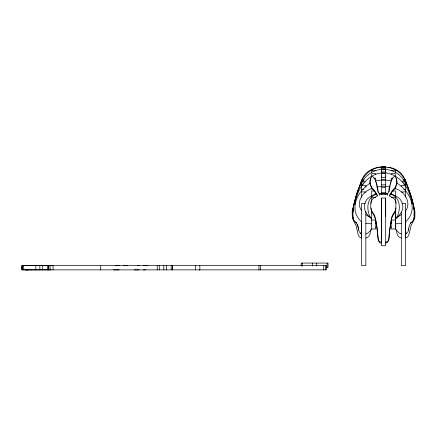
<?xml version="1.0" encoding="UTF-8"?>
<svg xmlns="http://www.w3.org/2000/svg" width="437" height="437" viewBox="0 0 437 437"><rect width="100%" height="100%" fill="white"/><g stroke="black" fill="none" stroke-linecap="round" stroke-linejoin="round"><path stroke-width="0.66" d="M21.937 269.875L21.937 265.614L326.614 265.614L326.614 269.875L21.85 269.875L21.937 265.614M23.341 269.875L23.341 265.614M35.818 269.875L35.818 265.614M39.843 269.875L39.843 265.614M42.334 269.875L42.334 265.614M47.469 269.875L47.469 265.614M48.502 269.875L48.502 265.614M48.742 269.875L48.742 265.614M50.14 265.614L50.031 269.875M53.035 269.875L53.035 265.614M100.734 269.875L100.734 265.614M361.53 233.32L361.53 238.056C357.963 237.542 358.023 232.774 357.073 230.097A44.301 44.301 0 0 0 355.876 225.121L352.976 219.598A9.592 9.592 0 0 1 352.309 217.692L352.162 211.683L353.484 206.472M361.59 224.137L361.541 233.959L359.312 231.932A3.764 3.764 0 0 1 359.056 231.495L358.16 227.344M370.986 207.974L371.587 210.558L374.596 215.457L375.421 218.407L377.104 228.267L378.371 240.711L379.633 242.672L381.326 243.141L381.326 216.79M381.435 216.79L381.435 198.032L385.691 198.032L385.691 245.731L381.435 245.731L381.435 198.032M385.691 216.79L385.691 198.032M381.435 173.986L381.435 173.549L385.691 173.549L385.696 186.55M385.691 173.986L385.691 173.549M405.558 210.558L405.591 233.959L406.033 233.626A19.261 19.261 0 0 0 406.47 233.292L407.819 231.932A3.764 3.764 0 0 0 408.076 231.495L408.852 228.065M381.435 167.584L381.435 167.284L385.691 167.284L385.696 173.265M385.691 167.584L385.691 167.284M381.435 179.94L385.691 179.94M408.792 228.054A14.809 14.809 0 0 1 409.977 224.323L410.589 223.056L412.637 221.417L413.724 219.653L414.298 216.239L414.309 211.688A39.068 39.068 0 0 0 413.041 203.992L408.262 190.685L405.673 186.102A36.55 36.55 0 0 0 402.603 182.174C399.178 178.367 394.862 175.253 389.919 173.779A22.342 22.342 0 0 0 377.213 173.779C372.269 175.253 367.954 178.367 364.529 182.174A36.55 36.55 0 0 0 361.459 186.102L358.87 190.685L354.09 203.992A39.068 39.068 0 0 0 352.828 211.688L352.828 216.239L353.396 219.653L354.483 221.417L356.543 223.056L357.144 224.328M352.812 213.109L353.342 206.428L356.002 196.71M395.927 207.974L395.327 210.558L392.317 215.457L391.492 218.407L389.809 228.267L389.263 235.374M389.427 232.113C388.651 235.527 390.454 242.371 385.587 243.141M389.181 235.477C388.946 237.908 388.941 242.142 385.587 242.185M389.525 231.834L391.492 219.363L392.317 216.413L394.846 212.475L395.818 209.995L395.927 202.407A4.299 4.19 0 0 0 395.775 201.304L393.89 198.535L389.198 195.716L391.891 191.259A21.08 20.539 0 0 1 393.016 189.882L395.414 187.151L396.747 183.196M352.981 211.432L353.293 208.454M369.888 183.354C357.171 191.411 348.229 209.711 361.585 221.947M389.569 188.888L389.334 190.363M389.635 188.298L389.995 185.698M381.435 169.463L381.435 167.284M353.375 207.87C354.718 199.25 357.062 190.619 361.541 183.065M414.019 215.796C415.084 208.749 412.96 201.697 410.589 195.126M370.98 229.589C370.39 232.713 369.74 237.613 365.818 238.056M396.747 184.152L395.414 188.112L393.016 190.843A21.08 20.539 0 0 0 391.891 192.214L389.684 195.727M370.286 179.798L370.041 181.852A14.192 13.826 0 0 0 370.161 184.152L371.499 188.112L373.897 190.843A21.08 20.539 0 0 1 375.022 192.214L377.224 195.727M354.97 201.075L356.963 193.274L360.804 182.486M390.279 184.31L390.459 183.611M389.154 191.035L389.001 191.597M357.466 192.482L361.612 180.672M371.253 201.899L371.133 202.26A4.299 4.19 0 0 0 370.986 203.363M370.434 179.208L370.816 178.214M356.925 194.072L357.286 193.012M356.188 196.186L356.739 194.602M390.673 182.912L390.913 182.218M362.049 179.7C365.507 170.113 376.328 166.049 385.86 167.12M360.957 182.109L361.323 181.36M387.253 195.306L387.477 194.913M362.131 182.12C371.461 165.066 395.654 165.066 404.984 182.12M395.693 218.97C400.937 211.907 401.237 198.223 391.754 194.58A29.874 29.874 0 0 0 390.421 194.236M405.645 210.634C411.796 202.331 404.138 191.111 395.409 188.538M401.385 214.704L396.146 217.916M390.596 224.159L391.432 223.482L391.432 219.543M395.911 218.145C400.986 214.786 404.684 208.241 401.849 202.282A11.903 11.903 0 0 0 399.21 198.289L395.572 195.689L390.225 193.87M405.558 221.947C418.914 209.711 409.966 191.411 397.255 183.354M410.327 223.105C414.986 221.275 414.363 215.425 414.139 211.432M371.821 188.538C363.092 191.111 355.434 202.331 361.585 210.634M23.396 265.614L53.336 265.587L24.467 265.614M23.396 269.875L51.298 269.848M375.754 227.131L376.803 226.907M365.78 233.959L366.599 233.675A6.834 6.834 0 0 0 368.478 232.533L371.499 229.316L371.499 210.372M375.64 194.181L371.614 195.689L367.976 198.289A11.903 11.903 0 0 0 365.337 202.282C362.448 208.345 366.337 214.949 371.499 218.314M375.902 180.803L383.511 179.88L391.241 180.803M376.798 187.052L383.615 186.195L389.93 186.949M401.297 223.356L395.643 223.81L395.693 210.372M379.442 193.465L387.745 193.465M26.957 265.614L27.689 265.614M119.197 265.62L115.756 265.614M139.141 265.62L137.584 265.62M119.197 269.88L113.505 269.875M139.141 269.875L134.317 269.875M27.28 269.875L27.689 269.875M31.469 265.614L31.797 265.614M25.772 265.614L26.919 265.614M31.469 269.875L31.797 269.875M25.772 269.875L26.919 269.875M145.789 269.875L143.402 269.88M372.712 169.327L371.499 169.365L371.499 172.5M394.229 169.327L395.447 169.365L395.447 170.13M371.499 170.13L372.712 170.13M371.499 170.714L375.754 170.714M391.191 170.714L395.447 170.714L395.447 172.5M385.696 171.91L381.435 171.91L381.435 170.769M373.93 178.138L375.754 178.138L375.754 181.12M393.016 178.138L391.191 178.138L391.191 181.126M361.585 180.066L364.021 180.066M403.138 180.066L405.574 180.066M361.585 181.093L363.409 181.093M403.744 181.093L405.574 181.093M361.585 181.901L365.234 181.901M401.92 181.901L405.574 181.901M361.585 184.13L363.409 184.13M403.744 184.13L405.574 184.13M381.435 184.84L385.691 184.84M361.585 185.583L365.845 185.583L365.845 187.347M405.574 185.583L401.313 185.583L401.313 186.544M361.585 189.358L364.021 189.358M403.744 189.358L405.574 189.358M374.542 190.947L371.499 190.947L371.499 196.235M392.404 190.947L395.447 190.947L395.447 196.24M381.435 192.466L385.691 192.466M381.435 193.493L385.691 193.493M381.435 193.738L385.691 193.738M371.499 197.262L375.754 197.262M391.191 197.267L395.447 197.267M365.234 203.385L361.585 203.385L361.585 265.614L365.845 265.614L365.845 211.339M401.92 203.385L405.574 203.385L405.574 265.614L401.313 265.614L401.313 212.355M371.499 220.051L375.754 220.051M391.191 220.051L395.447 220.051M371.499 228.983L375.754 228.983L375.754 219.904M127.506 265.614L123.453 265.62M147.946 265.614L143.402 265.62M326.177 267.335L328.034 267.335L328.034 263.074L301.202 263.074L301.202 266.117M28.552 265.614L28.989 265.614M28.552 269.875L28.989 269.875M22.587 265.614L22.287 265.614L22.287 269.875L22.587 269.875M371.499 223.81L365.845 223.356M381.326 242.185C377.972 242.142 377.961 237.908 377.726 235.477M401.313 238.056C397.391 237.613 396.741 232.713 396.151 229.589M388.149 167.327C395.605 167.857 402.39 172.697 405.077 179.7M390.328 226.907L391.372 227.131M401.346 233.959L400.527 233.675A6.834 6.834 0 0 1 398.653 232.533L395.632 229.316L395.632 223.329M356.789 223.105L353.866 220.663L352.91 216.566M370.259 217.522L365.845 214.704M376.388 224.001L375.754 223.482M371.499 218.97C366.25 211.907 365.949 198.223 375.432 194.58A29.874 29.874 0 0 1 376.77 194.236M405.301 182.584C410.228 190.816 412.785 200.293 413.97 209.76M379.436 194.913L379.655 195.306M405.372 180.503L406.192 182.109M405.514 180.672L409.507 191.941M396.097 178.214L396.479 179.208M406.323 182.486L411.299 197.163M385.691 168.392L381.435 168.392M375.995 182.218L376.241 182.912M409.682 192.482L410.403 194.602M395.66 201.899L395.775 202.26A4.299 4.19 0 0 1 395.927 203.363M413.648 206.472L414.97 211.683L414.822 217.692A9.592 9.592 0 0 1 414.156 219.598L411.255 225.121A44.301 44.301 0 0 0 410.059 230.097C409.108 232.774 409.169 237.542 405.602 238.056L405.596 233.32M377.912 191.597L377.754 191.035M377.579 190.363L377.344 188.888M376.448 183.611L376.781 185.004M411.485 197.814L412.025 200.419M396.627 179.798L396.867 181.852A14.192 13.826 0 0 1 396.747 184.152M376.913 185.698L377.273 188.298M377.65 235.374C376.929 228.567 376.76 221.22 373.744 215.031C370.658 211.584 370.363 206.838 370.986 202.407A4.299 4.19 0 0 1 371.133 201.304L373.018 198.535L377.71 195.716L375.022 191.259A21.08 20.539 0 0 0 373.897 189.882L371.499 187.151L370.161 183.196A14.192 13.826 0 0 1 370.041 180.896C372.51 168.054 378.158 186.943 378.06 191.122A9.527 9.281 0 0 0 378.404 191.996L379.9 194.782L381.501 194.399A4.43 4.315 0 0 1 382.064 194.339L384.85 194.339A4.43 4.315 0 0 1 385.407 194.399L387.013 194.782L388.509 191.996A9.527 9.281 0 0 0 388.848 191.122C388.75 186.943 394.403 168.054 396.867 180.896A14.192 13.826 0 0 1 396.747 183.196M381.435 166.989L385.691 166.934M352.856 213.928L352.872 216.146M361.585 221.33L361.59 223.853M385.691 175.843L385.696 177.526L381.435 177.526L381.435 175.843M405.574 179.782L405.574 191.674M405.574 197.196L405.574 191.854L401.313 192.056M395.447 176.99L395.447 173.658L391.191 173.658L391.191 174.325M395.447 187.205L395.447 189.183M395.447 196.967L395.447 201.189M395.447 210.465L395.447 228.988L391.191 228.988L391.191 223.531M391.191 193.209L391.191 194.257M385.724 173.489L385.707 169.354L381.446 169.354L381.435 186.55M385.691 194.372L385.691 187.331L381.435 187.331L381.435 194.372M375.754 174.325L375.754 173.653L371.499 173.653L371.499 176.99M375.754 193.203L375.754 194.252M371.499 187.2L371.499 189.183M371.499 196.967L371.499 201.189M365.845 192.056L361.585 191.854L361.585 197.196M361.585 179.782L361.585 191.674M327.089 263.074L327.089 267.335M325.587 265.614L325.587 269.875M323.746 265.614L323.746 269.875M316.749 263.074L316.749 266.117M312.488 263.074L312.488 266.117M302.147 263.074L302.147 266.117M260.578 265.614L260.578 269.875M258.933 265.614L258.933 269.875M199.851 265.614L199.851 269.875M199.654 269.875L199.654 270.159M195.41 265.614L195.41 269.875M172.62 265.614L172.62 269.875M172.325 265.614L172.325 269.875M171.217 265.614L171.217 269.875M166.306 265.614L166.306 269.875M163.826 265.614L163.826 269.875M159.254 265.614L159.254 269.875M157.211 265.614L157.211 269.875M378.404 192.957A9.527 9.281 0 0 1 378.224 192.52M408.704 229.146A16.043 16.043 0 0 1 408.557 230.031M361.093 233.626A16.06 16.06 0 0 1 360.378 233.068M357.155 224.323A14.809 14.809 0 0 1 358.335 228.054M406.749 233.068A16.06 16.06 0 0 1 406.033 233.626M352.79 212.344A38.898 38.898 0 0 1 354.265 203.369M357.127 224.339A14.607 14.607 0 0 1 358.198 227.338M358.575 230.031A16.043 16.043 0 0 1 358.427 229.146M362.322 179.547A30.546 30.546 0 0 1 363.71 177.438C372.368 163.498 394.78 163.498 403.438 177.438A30.546 30.546 0 0 1 404.826 179.547M379.474 193.728A29.874 29.874 0 0 1 387.712 193.728M411.468 201.293A17.305 17.305 0 0 1 411.96 203.8M355.183 203.8A17.305 17.305 0 0 1 355.674 201.293M27.444 269.875L26.941 269.875L27.416 269.875"/></g></svg>
